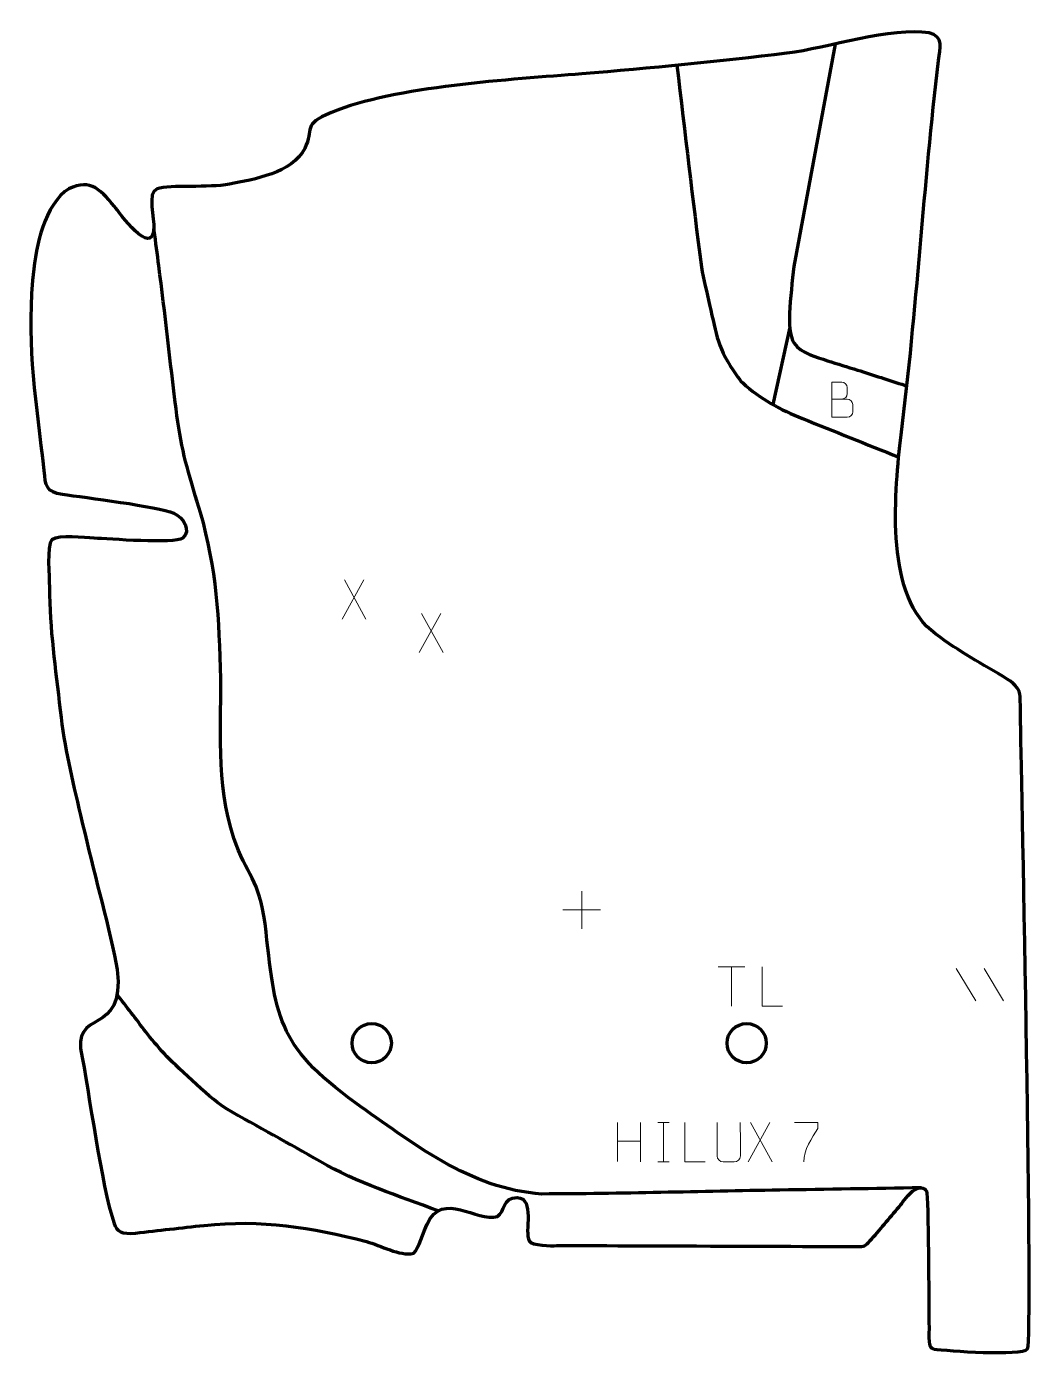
# Model space of a CAD drawing. Header units: millimetres. Extents: x -620 to 20, y 102 to 947.
import ezdxf

# ---------------------------------------------------------------- set-up
doc = ezdxf.new("R2010")
doc.units = ezdxf.units.MM
doc.header["$MEASUREMENT"] = 0
doc.layers.add('layer 2', color=7, linetype='Continuous')
doc.layers.add('layer 3', color=7, linetype='Continuous')

msp = doc.modelspace()

# ---------------------------------------------------------------- linework, layer by layer
at = {"layer": 'layer 2', "color": 142, "lineweight": 200}
for centre in [(-400.6905, 300.6951), (-162.1684, 300.695)]:
    msp.add_ellipse(centre, major_axis=(0, 12.5), ratio=1, dxfattribs=at)
at = {"layer": 'layer 2', "color": 142, "lineweight": 158}
for points, knots in [([(-105.9659, 936.2102), (-105.9659, 936.2102), (-132.1701, 794.7716), (-132.1701, 794.7716), (-132.1701, 794.7716), (-133.0538, 785.3165), (-134.557, 774.2781), (-134.9073, 764.9808), (-134.9073, 764.9808), (-135.0979, 759.9211), (-134.9454, 750.0605), (-131.9407, 745.85), (-131.9407, 745.85), (-127.4627, 739.5749), (-117.7241, 737.1208), (-110.7216, 734.8154), (-110.7216, 734.8154), (-104.4036, 732.7355), (-98.0321, 730.877), (-91.6986, 728.8594), (-91.6986, 728.8594), (-81.6918, 725.6299), (-71.6849, 722.4006), (-61.678, 719.1712), (-61.678, 719.1712), (-61.678, 719.1712), (-60.2485, 718.7099), (-60.2485, 718.7099)], [0, 0, 0, 0, 0.125, 0.125, 0.125, 0.125, 0.25, 0.25, 0.25, 0.25, 0.375, 0.375, 0.375, 0.375, 0.5, 0.5, 0.5, 0.5, 0.625, 0.625, 0.625, 0.625, 0.75, 0.75, 0.75, 0.75, 1, 1, 1, 1]), ([(-206.5236, 922.6844), (-201.3135, 880.021), (-196.6112, 836.8055), (-190.8222, 794.275), (-190.8222, 794.275), (-189.7533, 786.4221), (-187.4611, 778.1828), (-185.7032, 770.4056), (-185.7032, 770.4056), (-181.4044, 751.0114), (-180.5526, 742.7189), (-168.6463, 725.5582), (-168.6463, 725.5582), (-167.3478, 723.6867), (-166.271, 722.2834), (-164.6778, 720.6606), (-164.6778, 720.6606), (-153.8985, 710.6267), (-140.1845, 703.4409), (-126.6157, 698.0164), (-126.6157, 698.0164), (-106.2181, 689.862), (-85.8394, 681.6562), (-65.4552, 673.4681)], [0, 0, 0, 0, 0.14285714, 0.14285714, 0.14285714, 0.14285714, 0.28571429, 0.28571429, 0.28571429, 0.28571429, 0.42857143, 0.42857143, 0.42857143, 0.42857143, 0.57142857, 0.57142857, 0.57142857, 0.57142857, 0.71428571, 0.71428571, 0.71428571, 0.71428571, 1, 1, 1, 1]), ([(-51.2282, 208.7103), (-81.1961, 208.2311), (-111.164, 207.7518), (-141.132, 207.2726), (-141.132, 207.2726), (-191.525, 206.4667), (-242.1694, 204.9166), (-292.517, 204.7815), (-292.517, 204.7815), (-338.2037, 207.8164), (-375.118, 237.5365), (-411.0918, 262.8686), (-411.0918, 262.8686), (-461.5896, 299.3719), (-461.9003, 318.2042), (-468.5068, 376.7554), (-468.5068, 376.7554), (-472.1101, 404.6272), (-480.415, 407.8667), (-488.3237, 431.1475), (-488.3237, 431.1475), (-500.2111, 466.1407), (-495.8851, 503.2525), (-496.8491, 539.4844), (-496.8491, 539.4844), (-497.9328, 577.4077), (-500.1479, 608.5231), (-511.6391, 645.0537), (-511.6391, 645.0537), (-518.5056, 666.8826), (-522.2709, 681.207), (-525.1485, 704.1248), (-525.1485, 704.1248), (-528.9582, 734.4663), (-532.1216, 764.8757), (-536.0912, 795.202), (-536.0912, 795.202), (-537.0681, 802.5969), (-538.045, 809.9918), (-539.0219, 817.3867), (-539.0219, 817.3867), (-539.0219, 817.3867), (-539.2173, 818.8657), (-539.2173, 818.8657)], [0, 0, 0, 0, 0.08333333, 0.08333333, 0.08333333, 0.08333333, 0.16666667, 0.16666667, 0.16666667, 0.16666667, 0.25, 0.25, 0.25, 0.25, 0.33333333, 0.33333333, 0.33333333, 0.33333333, 0.41666667, 0.41666667, 0.41666667, 0.41666667, 0.5, 0.5, 0.5, 0.5, 0.58333333, 0.58333333, 0.58333333, 0.58333333, 0.66666667, 0.66666667, 0.66666667, 0.66666667, 0.75, 0.75, 0.75, 0.75, 0.83333333, 0.83333333, 0.83333333, 0.83333333, 1, 1, 1, 1]), ([(-358.4393, 194.0281), (-383.7601, 203.7321), (-409.9855, 211.8775), (-433.5513, 225.515), (-433.5513, 225.515), (-453.2028, 236.8874), (-473.0589, 247.4379), (-492.6877, 258.7404), (-492.6877, 258.7404), (-501.0814, 263.5965), (-523.4393, 284.5024), (-530.9001, 292.1904), (-530.9001, 292.1904), (-535.3263, 296.8188), (-539.3029, 301.4817), (-543.26, 306.5144), (-543.26, 306.5144), (-549.4482, 314.4678), (-555.5097, 322.5194), (-561.698, 330.4749), (-561.698, 330.4749), (-561.698, 330.4749), (-562.6191, 331.6565), (-562.6191, 331.6565)], [0, 0, 0, 0, 0.14285714, 0.14285714, 0.14285714, 0.14285714, 0.28571429, 0.28571429, 0.28571429, 0.28571429, 0.42857143, 0.42857143, 0.42857143, 0.42857143, 0.57142857, 0.57142857, 0.57142857, 0.57142857, 0.71428571, 0.71428571, 0.71428571, 0.71428571, 1, 1, 1, 1])]:
    msp.add_open_spline(points, degree=3, knots=knots, dxfattribs=at)
msp.add_open_spline([(-134.7156, 756.0493), (-134.7156, 756.0493), (-145.5691, 706.9703), (-145.5691, 706.9703)], degree=3, dxfattribs=at)
at = {"layer": 'layer 3', "color": 242, "lineweight": 158}
msp.add_open_spline([(-43.1462, 106.1587), (-47.2854, 107.3619), (-45.9832, 112.3451), (-46.1777, 123.2917), (-46.1777, 123.2917), (-46.3606, 133.5833), (-46.349, 203.0954), (-47.826, 206.6306), (-47.826, 206.6306), (-49.0148, 209.4759), (-52.5911, 209.0387), (-55.2585, 207.4805), (-55.2585, 207.4805), (-58.9459, 205.3266), (-62.9199, 199.3821), (-64.0657, 198.0504), (-64.0657, 198.0504), (-70.2209, 190.8881), (-76.4151, 183.201), (-82.6183, 176.2), (-82.6183, 176.2), (-85.7546, 172.6603), (-87.1351, 171.2492), (-90.055, 171.3372), (-90.055, 171.3372), (-90.055, 171.3372), (-279.2479, 172.1634), (-282.8286, 171.9426), (-282.8286, 171.9426), (-286.4093, 171.7218), (-298.7026, 171.8598), (-300.5463, 175.0262), (-300.5463, 175.0262), (-303.7992, 180.6131), (-296.5488, 202.1117), (-308.1561, 202.5386), (-308.1561, 202.5386), (-317.2808, 202.8741), (-315.8566, 193.647), (-320.604, 190.4345), (-320.604, 190.4345), (-334.0515, 186.5067), (-355.3209, 207.4788), (-365.4553, 185.6741), (-365.4553, 185.6741), (-367.6106, 181.0369), (-370.9444, 169.8173), (-373.9858, 167.0662), (-373.9858, 167.0662), (-382.9782, 165.1457), (-394.9917, 172.1642), (-404.0012, 174.5332), (-404.0012, 174.5332), (-439.2246, 183.7263), (-470.8398, 188.705), (-507.2814, 184.8614), (-507.2814, 184.8614), (-521.8313, 183.3195), (-536.3169, 181.5731), (-550.8486, 179.9442), (-550.8486, 179.9442), (-559.787, 178.9422), (-563.0033, 181.3056), (-564.5357, 185.9552), (-564.5357, 185.9552), (-572.7873, 210.993), (-580.2488, 268.3114), (-585.8866, 297.3866), (-585.8866, 297.3866), (-588.4354, 323.4677), (-553.0241, 304.1397), (-564.2582, 356.5732), (-564.2582, 356.5732), (-570.9053, 386.3391), (-579.0593, 415.8362), (-585.8916, 445.7076), (-585.8916, 445.7076), (-591.3374, 469.1521), (-596.2481, 488.2264), (-598.8337, 512.448), (-598.8337, 512.448), (-601.8317, 539.2995), (-605.5814, 563.7352), (-605.7092, 590.9806), (-605.7092, 590.9806), (-605.7363, 596.7632), (-607.4913, 617.0186), (-604.0661, 620.7836), (-604.0661, 620.7836), (-599.3429, 624.3482), (-583.6708, 622.1847), (-577.2194, 621.9091), (-577.2194, 621.9091), (-568.5395, 621.4901), (-525.637, 618.1884), (-521.004, 621.9806), (-521.004, 621.9806), (-515.3234, 626.6304), (-520.2789, 635.1655), (-526.6321, 637.87), (-526.6321, 637.87), (-536.901, 642.2412), (-583.0926, 647.6916), (-597.3291, 649.9307), (-597.3291, 649.9307), (-608.1574, 651.6337), (-608.3097, 654.7772), (-609.2626, 665.1808), (-609.2626, 665.1808), (-613.8882, 707.9879), (-620.2167, 741.9201), (-616.4003, 785.7021), (-616.4003, 785.7021), (-614.6029, 804.6076), (-610.878, 829.1841), (-595.854, 842.4562), (-595.854, 842.4562), (-581.5271, 851.7523), (-573.8098, 844.6293), (-564.381, 832.9656), (-564.381, 832.9656), (-561.3293, 829.0434), (-540.4237, 799.9888), (-539.2173, 818.8657), (-539.2173, 818.8657), (-538.8133, 825.187), (-543.7595, 841.5842), (-537.2216, 844.1809), (-537.2216, 844.1809), (-528.8301, 846.8463), (-504.2426, 844.5012), (-491.1596, 847.0789), (-491.1596, 847.0789), (-475.3418, 850.1995), (-451.3436, 853.9519), (-443.2993, 869.7853), (-443.2993, 869.7853), (-436.9017, 882.3774), (-445.654, 884.6168), (-426.2661, 892.6704), (-426.2661, 892.6704), (-386.4339, 909.2166), (-311.3263, 913.7433), (-267.0075, 917.2452), (-267.0075, 917.2452), (-223.7514, 920.6706), (-179.6418, 925.2492), (-136.5851, 930.3315), (-136.5851, 930.3315), (-110.8984, 933.5151), (-69.6749, 947.2953), (-46.0859, 943.258), (-46.0859, 943.258), (-36.4452, 940.9509), (-39.0382, 933.7121), (-40.0513, 925.7672), (-40.0513, 925.7672), (-49.6416, 846.5121), (-53.8338, 766.8606), (-63.9321, 687.6011), (-63.9321, 687.6011), (-67.909, 652.9221), (-74.4713, 588.2821), (-44.8482, 563.3875), (-44.8482, 563.3875), (-29.3635, 550.9805), (-15.6112, 543.9603), (0.9988, 533.92), (0.9988, 533.92), (8.3975, 529.4478), (10.5606, 527.0187), (11.5421, 522.7848), (11.5421, 522.7848), (12.2016, 518.8538), (12.0601, 506.1069), (12.1473, 501.6955), (12.1473, 501.6955), (12.7227, 472.4858), (20.2456, 111.2871), (16.5206, 106.3947), (16.5206, 106.3947), (12.7968, 101.5038), (-34.9595, 105.0951), (-43.1462, 106.1587)], degree=3, knots=[0, 0, 0, 0, 0.0212766, 0.0212766, 0.0212766, 0.0212766, 0.04255319, 0.04255319, 0.04255319, 0.04255319, 0.06382979, 0.06382979, 0.06382979, 0.06382979, 0.08510638, 0.08510638, 0.08510638, 0.08510638, 0.10638298, 0.10638298, 0.10638298, 0.10638298, 0.12765957, 0.12765957, 0.12765957, 0.12765957, 0.14893617, 0.14893617, 0.14893617, 0.14893617, 0.17021277, 0.17021277, 0.17021277, 0.17021277, 0.19148936, 0.19148936, 0.19148936, 0.19148936, 0.21276596, 0.21276596, 0.21276596, 0.21276596, 0.23404255, 0.23404255, 0.23404255, 0.23404255, 0.25531915, 0.25531915, 0.25531915, 0.25531915, 0.27659574, 0.27659574, 0.27659574, 0.27659574, 0.29787234, 0.29787234, 0.29787234, 0.29787234, 0.31914894, 0.31914894, 0.31914894, 0.31914894, 0.34042553, 0.34042553, 0.34042553, 0.34042553, 0.36170213, 0.36170213, 0.36170213, 0.36170213, 0.38297872, 0.38297872, 0.38297872, 0.38297872, 0.40425532, 0.40425532, 0.40425532, 0.40425532, 0.42553191, 0.42553191, 0.42553191, 0.42553191, 0.44680851, 0.44680851, 0.44680851, 0.44680851, 0.46808511, 0.46808511, 0.46808511, 0.46808511, 0.4893617, 0.4893617, 0.4893617, 0.4893617, 0.5106383, 0.5106383, 0.5106383, 0.5106383, 0.53191489, 0.53191489, 0.53191489, 0.53191489, 0.55319149, 0.55319149, 0.55319149, 0.55319149, 0.57446809, 0.57446809, 0.57446809, 0.57446809, 0.59574468, 0.59574468, 0.59574468, 0.59574468, 0.61702128, 0.61702128, 0.61702128, 0.61702128, 0.63829787, 0.63829787, 0.63829787, 0.63829787, 0.65957447, 0.65957447, 0.65957447, 0.65957447, 0.68085106, 0.68085106, 0.68085106, 0.68085106, 0.70212766, 0.70212766, 0.70212766, 0.70212766, 0.72340426, 0.72340426, 0.72340426, 0.72340426, 0.74468085, 0.74468085, 0.74468085, 0.74468085, 0.76595745, 0.76595745, 0.76595745, 0.76595745, 0.78723404, 0.78723404, 0.78723404, 0.78723404, 0.80851064, 0.80851064, 0.80851064, 0.80851064, 0.82978723, 0.82978723, 0.82978723, 0.82978723, 0.85106383, 0.85106383, 0.85106383, 0.85106383, 0.87234043, 0.87234043, 0.87234043, 0.87234043, 0.89361702, 0.89361702, 0.89361702, 0.89361702, 0.91489362, 0.91489362, 0.91489362, 0.91489362, 0.93617021, 0.93617021, 0.93617021, 0.93617021, 0.95744681, 0.95744681, 0.95744681, 0.95744681, 1, 1, 1, 1], dxfattribs=at)
at = {"layer": 'layer 3', "color": 250, "lineweight": 9}
for points, knots in [([(-107.9631, 710.3956), (-104.7041, 710.396), (-101.4447, 710.396), (-98.185, 710.3956), (-98.185, 710.3956), (-96.4157, 710.3801), (-94.6928, 708.8251), (-94.6928, 706.9893), (-94.6928, 706.9893), (-94.6931, 705.9785), (-94.6931, 703.2472), (-94.6928, 702.2361), (-94.6928, 702.2361), (-94.6769, 700.572), (-96.0582, 698.7682), (-98.1376, 698.7834), (-98.1376, 698.7834), (-101.3976, 698.7837), (-104.6573, 698.7837), (-107.9166, 698.7834), (-107.9166, 698.7834), (-107.9166, 706.2338), (-107.9166, 713.6839), (-107.9166, 721.1337), (-107.9166, 721.1337), (-105.7905, 721.1337), (-103.6641, 721.1337), (-101.5376, 721.1337), (-101.5376, 721.1337), (-100.0321, 721.1495), (-98.1541, 719.4383), (-98.1382, 717.6806), (-98.1382, 717.6806), (-98.1386, 715.83), (-98.1386, 715.6993), (-98.1382, 713.8484), (-98.1382, 713.8484), (-98.1228, 711.9978), (-99.7837, 710.3801), (-101.5841, 710.3956)], [0, 0, 0, 0, 0.09090909, 0.09090909, 0.09090909, 0.09090909, 0.18181818, 0.18181818, 0.18181818, 0.18181818, 0.27272727, 0.27272727, 0.27272727, 0.27272727, 0.36363636, 0.36363636, 0.36363636, 0.36363636, 0.45454545, 0.45454545, 0.45454545, 0.45454545, 0.54545455, 0.54545455, 0.54545455, 0.54545455, 0.63636364, 0.63636364, 0.63636364, 0.63636364, 0.72727273, 0.72727273, 0.72727273, 0.72727273, 0.81818182, 0.81818182, 0.81818182, 0.81818182, 1, 1, 1, 1]), ([(-139.3698, 324.3273), (-139.3698, 324.3273), (-152.3189, 324.3273), (-152.3189, 324.3273), (-152.3189, 324.3273), (-152.3189, 324.3273), (-152.3189, 349.2809), (-152.3189, 349.2809)], [0, 0, 0, 0, 0.33333333, 0.33333333, 0.33333333, 0.33333333, 1, 1, 1, 1]), ([(-188.586, 225.2949), (-188.586, 225.2949), (-201.5351, 225.2949), (-201.5351, 225.2949), (-201.5351, 225.2949), (-201.5351, 225.2949), (-201.5351, 250.2485), (-201.5351, 250.2485)], [0, 0, 0, 0, 0.33333333, 0.33333333, 0.33333333, 0.33333333, 1, 1, 1, 1]), ([(-166.2079, 250.2527), (-166.2083, 244.7132), (-166.1125, 234.5114), (-166.1121, 228.971), (-166.1121, 228.971), (-166.2519, 226.7315), (-167.9291, 225.3053), (-170.0768, 225.2948), (-170.0768, 225.2948), (-172.4087, 225.2952), (-174.7406, 225.2952), (-177.0721, 225.2948), (-177.0721, 225.2948), (-178.9971, 225.1933), (-180.9692, 227.0098), (-180.958, 228.9543), (-180.958, 228.9543), (-180.9577, 234.5162), (-180.8623, 244.6916), (-180.8627, 250.2527)], [0, 0, 0, 0, 0.16666667, 0.16666667, 0.16666667, 0.16666667, 0.33333333, 0.33333333, 0.33333333, 0.33333333, 0.5, 0.5, 0.5, 0.5, 0.66666667, 0.66666667, 0.66666667, 0.66666667, 1, 1, 1, 1]), ([(-131.6705, 250.2799), (-131.6705, 250.2799), (-116.8544, 250.2799), (-116.8544, 250.2799), (-116.8544, 250.2799), (-116.8547, 249.0303), (-116.8547, 247.7807), (-116.8544, 246.5309), (-116.8544, 246.5309), (-120.8488, 240.5338), (-125.764, 232.7002), (-125.764, 225.3214)], [0, 0, 0, 0, 0.25, 0.25, 0.25, 0.25, 0.5, 0.5, 0.5, 0.5, 1, 1, 1, 1])]:
    msp.add_open_spline(points, degree=3, knots=knots, dxfattribs=at)
for points in [[(-405.7854, 595.3391), (-405.7854, 595.3391), (-419.526, 570.4433), (-419.526, 570.4433)], [(-418.0714, 595.3391), (-418.0714, 595.3391), (-404.3308, 570.3856), (-404.3308, 570.3856)], [(-356.7522, 574.1108), (-356.7522, 574.1108), (-370.4928, 549.215), (-370.4928, 549.215)], [(-369.0382, 574.1108), (-369.0382, 574.1108), (-355.2976, 549.1573), (-355.2976, 549.1573)], [(-267.1159, 397.4765), (-267.1159, 397.4765), (-267.1159, 373.4986), (-267.1159, 373.4986)], [(-279.1048, 385.4875), (-279.1048, 385.4875), (-255.1269, 385.4875), (-255.1269, 385.4875)], [(-180.3594, 349.2574), (-180.3594, 349.2574), (-163.3722, 349.2574), (-163.3722, 349.2574)], [(-171.8656, 324.3274), (-171.8656, 324.3274), (-171.8656, 349.2809), (-171.8656, 349.2809)], [(-28.8228, 348.1346), (-28.8228, 348.1346), (-16.4585, 327.5903), (-16.4585, 327.5903)], [(-11.0929, 348.1346), (-11.0929, 348.1346), (1.2714, 327.5903), (1.2714, 327.5903)], [(-244.3012, 250.2662), (-244.3012, 250.2662), (-244.3012, 225.4887), (-244.3012, 225.4887)], [(-229.6579, 250.2662), (-229.6579, 250.2662), (-229.6579, 225.3127), (-229.6579, 225.3127)], [(-218.6446, 250.2485), (-218.6446, 250.2485), (-211.4765, 250.2485), (-211.4765, 250.2485)], [(-215.0606, 250.2485), (-215.0606, 250.2485), (-215.0606, 225.295), (-215.0606, 225.295)], [(-147.3921, 250.2485), (-147.3921, 250.2485), (-161.1327, 225.3527), (-161.1327, 225.3527)], [(-159.6781, 250.2485), (-159.6781, 250.2485), (-145.9375, 225.295), (-145.9375, 225.295)], [(-244.3012, 238.3839), (-244.3012, 238.3839), (-229.6579, 238.3843), (-229.6579, 238.3843)], [(-218.6446, 225.295), (-218.6446, 225.295), (-211.4765, 225.295), (-211.4765, 225.295)]]:
    msp.add_open_spline(points, degree=3, dxfattribs=at)

doc.saveas('drawing.dxf')
